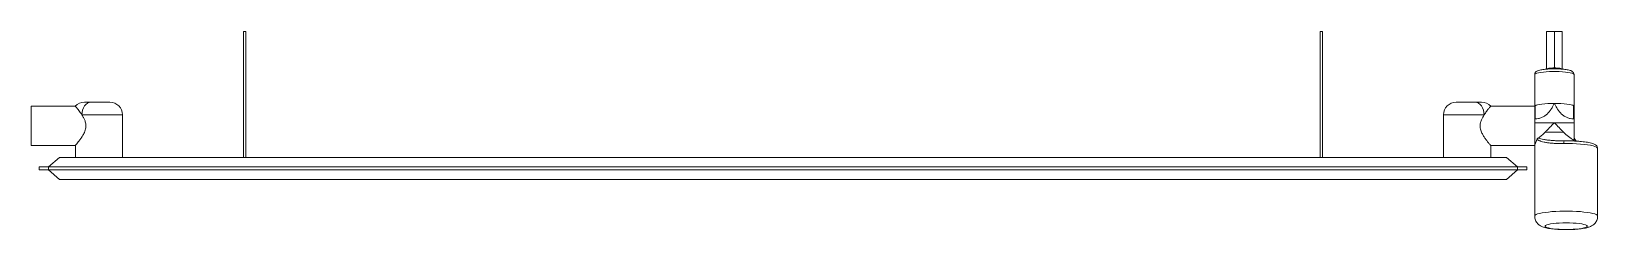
# Paper-space layout '_Dessus' of a CAD drawing. Header units: millimetres. Extents: x -478 to 518, y -39 to 87.
import ezdxf

# ---------------------------------------------------------------- set-up
doc = ezdxf.new("R2010")
doc.units = ezdxf.units.MM

psp = doc.layouts.new('_Dessus')

# ---------------------------------------------------------------- linework, layer by layer
at = {"color": 7, "linetype": 'Continuous', "lineweight": 15}
for p, q in [((-343, 87), (-343, 7)), ((-343, 87), (-341.5, 87)), ((-341.5, 87), (-341.5, 7)), ((341.5, 87), (343, 87)), ((341.5, 87), (341.5, 7)), ((343, 87), (343, 7)), ((485.5, 87), (495.5, 87)), ((485.5, 63.01), (485.5, 87)), ((490.5, 63.18), (490.5, 87)), ((495.5, 87), (495.5, 63.01)), ((478, -30.29), (478, 59.55)), ((503, 17.75), (503, 59.55)), ((-444.19, 42), (-444.19, 42)), ((-440.06, 42), (-428, 42)), ((428, 42), (440.06, 42)), ((478.25, 39.86), (478, 39.86)), ((503, 39.86), (502.75, 39.86)), ((-449.9, 39.5), (-478, 39.5)), ((-478, 14.5), (-478, 39.5)), ((-420, 7), (-420, 34)), ((420, 34), (420, 7)), ((478, 39.5), (450, 39.5)), ((478.25, 31.42), (478, 31.42)), ((503, 31.42), (502.75, 31.42)), ((478, 28.96), (503, 28.96)), ((-478, 14.5), (-449.9, 14.5)), ((-450, 14.62), (-450, 7)), ((449.98, 14.5), (478, 14.5)), ((450, 7), (450, 14.53)), ((493.52, 17.51), (493.7, 17.5)), ((518, -30.29), (518, 12.68)), ((-473, -1), (-473, 1)), ((-473, 1), (473, 1)), ((-460, 7), (-467, 1)), ((-467, -1), (-467, 1)), ((-460, 7), (460, 7)), ((467, 1), (460, 7)), ((467, -1), (467, 1)), ((473, -1), (473, 1)), ((-473, -1), (473, -1)), ((-467, -1), (-460, -7)), ((-460, -7), (460, -7)), ((460, -7), (467, -1))]:
    psp.add_line(p, q, dxfattribs=at)
at = {"color": 8, "linetype": 'Continuous', "lineweight": 15}
for p, q in [((478.25, 31.42), (478.25, 39.86)), ((502.75, 31.42), (502.75, 39.86)), ((-420, 34), (-445.85, 34)), ((445.85, 34), (420, 34))]:
    psp.add_line(p, q, dxfattribs=at)
at = {"color": 8, "linetype": 'Continuous', "lineweight": 15, "flags": 128}
for points in [[(503, 59.55), (502.9, 59.8), (502.45, 60.12), (501.66, 60.43), (500.55, 60.71), (499.15, 60.96), (497.5, 61.17), (495.65, 61.33), (493.65, 61.44), (491.56, 61.5), (489.44, 61.5), (487.35, 61.44), (485.35, 61.33), (483.5, 61.17), (481.85, 60.96), (480.45, 60.71), (479.34, 60.43), (478.55, 60.12), (478.1, 59.8), (478, 59.55)], [(518, 12.68), (517.81, 13.11), (517.26, 13.52), (516.34, 13.93), (515.08, 14.31), (513.5, 14.66), (511.63, 14.97), (509.5, 15.24), (507.17, 15.46), (504.65, 15.63), (502.02, 15.74), (499.31, 15.8), (496.57, 15.8)], [(478, -30.29), (478.01, -30.18), (478.28, -29.77), (478.9, -29.36), (479.86, -28.97), (481.14, -28.6), (482.73, -28.27), (484.58, -27.97), (486.68, -27.71), (488.98, -27.49), (491.44, -27.33), (494.02, -27.22), (496.66, -27.16), (499.34, -27.16), (501.98, -27.22), (504.56, -27.33), (507.02, -27.49), (509.32, -27.71), (511.42, -27.97), (513.27, -28.27), (514.86, -28.6), (516.14, -28.97), (517.1, -29.36), (517.72, -29.77), (517.99, -30.18), (518, -30.29)]]:
    psp.add_lwpolyline(points, dxfattribs=at)
at = {"color": 7, "linetype": 'Continuous', "lineweight": 15, "flags": 128}
for points in [[(485.5, 63.01), (485.6, 63.16), (485.88, 63.31), (486.34, 63.44), (486.96, 63.56), (487.72, 63.66), (488.59, 63.73), (489.52, 63.77), (490.5, 63.79)], [(490.5, 63.79), (491.48, 63.77), (492.41, 63.73), (493.28, 63.66), (494.04, 63.56), (494.66, 63.44), (495.12, 63.31), (495.4, 63.16), (495.5, 63.01)], [(-445.85, 34), (-445.74, 35.56), (-445.41, 37.06), (-444.88, 38.44), (-444.16, 39.66), (-443.28, 40.65), (-442.28, 41.39), (-441.19, 41.85), (-440.06, 42)], [(440.06, 42), (441.19, 41.85), (442.28, 41.39), (443.28, 40.65), (444.16, 39.66), (444.88, 38.44), (445.41, 37.06), (445.74, 35.56), (445.85, 34)], [(478.62, 39.96), (478.86, 40.06), (479.8, 40.36), (481.06, 40.63), (482.59, 40.86), (484.36, 41.05), (486.3, 41.19), (488.37, 41.27), (490.5, 41.3)], [(490.5, 41.3), (492.63, 41.27), (494.7, 41.19), (496.64, 41.05), (498.41, 40.86), (499.94, 40.63), (501.2, 40.36), (502.14, 40.06), (502.37, 39.96)], [(498, -38.82), (500.22, -38.79), (502.38, -38.7), (504.43, -38.56), (506.29, -38.37), (507.93, -38.14), (509.3, -37.86), (510.36, -37.55), (511.09, -37.22), (511.45, -36.88), (511.45, -36.53), (511.09, -36.19), (510.36, -35.86), (509.3, -35.55), (507.93, -35.28), (506.29, -35.04), (504.43, -34.85), (502.38, -34.71), (500.22, -34.62), (498, -34.59), (495.78, -34.62), (493.62, -34.71), (491.57, -34.85), (489.71, -35.04), (488.07, -35.28), (486.7, -35.55), (485.64, -35.86), (484.91, -36.19), (484.55, -36.53), (484.55, -36.88), (484.91, -37.22), (485.64, -37.55), (486.7, -37.86), (488.07, -38.14), (489.71, -38.37), (491.57, -38.56), (493.62, -38.7), (495.78, -38.79), (498, -38.82)]]:
    psp.add_lwpolyline(points, dxfattribs=at)
at = {"color": 7, "linetype": 'Continuous', "lineweight": 15}
for centre, radius, start, end in [((-444.19, 34), 8, 89.99639, 136.81031), ((-428, 34), 8, 0, 90), ((428, 34), 8, 90, 180), ((444.19, 34), 8, 43.43418, 90.00361), ((444.19, 34), 8, 43.4354, 90.0039), ((638.31, -120.87), 210.47, 134.61113, 136.95347), ((490.5, -51.28), 74.31, 85.36904, 94.63096), ((342.69, -120.87), 210.47, 43.04653, 45.38887)]:
    psp.add_arc(centre, radius, start, end, dxfattribs=at)
at = {"color": 8, "linetype": 'Continuous', "lineweight": 15}
psp.add_arc((501.44, 16.29), 4.89, 165.87049, 185.78333, dxfattribs=at)
at = {"color": 7, "linetype": 'Continuous', "lineweight": 15}
for points, knots in [([(490.12, 63.19), (489.81, 63.18), (488.86, 63.18), (487.32, 63.13), (485.56, 63.02), (483.92, 62.86), (482.45, 62.65), (481.15, 62.39), (480.13, 62.09), (479.37, 61.74), (478.78, 61.32), (478.31, 60.76), (478.02, 60.13), (478.03, 59.71), (478.04, 59.55)], [0, 0, 0, 0, 0.053377, 0.158684, 0.264245, 0.37042, 0.477805, 0.587638, 0.703191, 0.792892, 0.856084, 0.912472, 0.967991, 1, 1, 1, 1]), ([(502.97, 59.55), (502.97, 59.66), (503.01, 60.03), (502.77, 60.62), (502.36, 61.19), (501.86, 61.59), (501.26, 61.93), (500.45, 62.22), (499.37, 62.5), (498.01, 62.73), (496.46, 62.92), (494.74, 63.07), (492.92, 63.16), (491.37, 63.2), (490.43, 63.19), (490.12, 63.19)], [0, 0, 0, 0, 0.020589, 0.074165, 0.124102, 0.177028, 0.240741, 0.330154, 0.437462, 0.538298, 0.644226, 0.747293, 0.849062, 0.950236, 1, 1, 1, 1]), ([(-443.15, 42), (-443.35, 42), (-443.7, 42), (-444.1, 42), (-444.16, 42), (-444.19, 42)], [0, 0, 0, 0, 0.41344, 0.738733, 1, 1, 1, 1]), ([(-444.17, 42), (-444.17, 42), (-444.18, 42), (-443.84, 42), (-443.48, 42), (-442.75, 42), (-441.67, 42), (-440.64, 42), (-440.06, 42)], [0, 0, 0, 0, 0.043383, 0.165048, 0.285564, 0.332878, 0.631867, 1, 1, 1, 1]), ([(440.06, 42), (441.15, 42), (442.26, 42), (443.41, 42), (443.9, 42), (444.19, 42), (444.17, 42), (444.17, 42)], [0, 0, 0, 0, 0.65197, 0.668949, 0.887116, 0.972879, 1, 1, 1, 1]), ([(444.15, 42), (444.09, 42), (443.96, 42), (443.6, 42), (443.29, 42), (443.15, 42)], [0, 0, 0, 0, 0.2640046, 0.670277, 1, 1, 1, 1]), ([(478.72, 40.02), (478.69, 40), (478.58, 39.92), (478.42, 39.88), (478.28, 39.86), (478.21, 39.86), (478.18, 39.87), (478.16, 39.87), (478.16, 39.87), (478.16, 39.87), (478.16, 39.87)], [0, 0, 0, 0, 0.219447, 0.685336, 0.805234, 0.905547, 0.959738, 0.981186, 0.994815, 1, 1, 1, 1]), ([(478.25, 31.42), (478.96, 31.42), (479.66, 31.5), (481.03, 31.77), (481.7, 31.97), (482.67, 32.37), (482.99, 32.52), (483.61, 32.84), (483.91, 33.02), (484.49, 33.39), (484.78, 33.59), (485.33, 34.01), (485.6, 34.24), (486.89, 35.41), (487.75, 36.49), (488.87, 38.24), (489.21, 38.84), (489.71, 39.76), (489.87, 40.07), (490.19, 40.68), (490.34, 40.99), (490.5, 41.3)], [0, 0, 0, 0, 0.125, 0.125, 0.25, 0.25, 0.3125, 0.3125, 0.375, 0.375, 0.4375, 0.4375, 0.5, 0.5, 0.75, 0.75, 0.875, 0.875, 0.9375, 0.9375, 1, 1, 1, 1]), ([(502.75, 31.42), (502.04, 31.42), (501.34, 31.5), (499.97, 31.77), (499.3, 31.97), (498.33, 32.37), (498.01, 32.52), (497.39, 32.84), (497.09, 33.02), (496.51, 33.39), (496.22, 33.59), (495.67, 34.01), (495.4, 34.24), (494.11, 35.41), (493.25, 36.49), (492.13, 38.24), (491.79, 38.84), (491.29, 39.76), (491.13, 40.07), (490.81, 40.68), (490.66, 40.99), (490.5, 41.3)], [0, 0, 0, 0, 0.125, 0.125, 0.25, 0.25, 0.3125, 0.3125, 0.375, 0.375, 0.4375, 0.4375, 0.5, 0.5, 0.75, 0.75, 0.875, 0.875, 0.9375, 0.9375, 1, 1, 1, 1]), ([(502.84, 39.87), (502.84, 39.87), (502.84, 39.87), (502.83, 39.87), (502.82, 39.87), (502.79, 39.86), (502.75, 39.86), (502.69, 39.86), (502.58, 39.88), (502.43, 39.92), (502.33, 39.99), (502.29, 40.02)], [0, 0, 0, 0, 0.0141077, 0.0289032, 0.050815, 0.0897682, 0.1638708, 0.2465029, 0.347071, 0.7480573, 1, 1, 1, 1]), ([(-449.9, 39.38), (-449.92, 39.4), (-449.96, 39.45), (-449.2, 38.53), (-447.8, 36.81), (-446.54, 35), (-445.85, 34)], [0, 0, 0, 0, 0.1459989, 0.3957842, 0.6672477, 1, 1, 1, 1]), ([(-445.85, 34), (-445.71, 33.78), (-445.27, 33.09), (-444.56, 31.83), (-443.73, 29.96), (-443.18, 27.65), (-443.42, 24.79), (-444.48, 22.27), (-445.77, 20.08), (-446.99, 18.31), (-448.17, 16.76), (-449.23, 15.42), (-449.96, 14.54), (-449.92, 14.6), (-449.9, 14.62)], [0, 0, 0, 0, 0.030942, 0.096702, 0.163814, 0.252871, 0.342438, 0.454995, 0.542566, 0.632577, 0.721912, 0.814496, 0.935312, 1, 1, 1, 1]), ([(-445.85, 34), (-445.71, 33.78), (-445.27, 33.09), (-444.56, 31.83), (-443.73, 29.96), (-443.18, 27.65), (-443.42, 24.79), (-444.48, 22.27), (-445.77, 20.08), (-446.99, 18.31), (-448.17, 16.76), (-449.23, 15.42), (-449.96, 14.54), (-449.92, 14.6), (-449.9, 14.62)], [0, 0, 0, 0, 0.030942, 0.096702, 0.163814, 0.252871, 0.342438, 0.454995, 0.542566, 0.632577, 0.721912, 0.814496, 0.935312, 1, 1, 1, 1]), ([(445.85, 34), (445.25, 33.01), (444.22, 31.32), (443.26, 28.39), (443.26, 25.54), (444.12, 23.03), (445.24, 20.93), (446.38, 19.18), (447.52, 17.6), (448.74, 16.03), (449.58, 15), (449.97, 14.54), (449.97, 14.53), (449.98, 14.53)], [0, 0, 0, 0, 0.1337321, 0.2269196, 0.3209414, 0.4231173, 0.5036774, 0.5864009, 0.6711078, 0.7581711, 0.8873419, 0.951396, 1, 1, 1, 1]), ([(450, 39.5), (450, 39.5), (449.88, 39.36), (449.6, 39.02), (449.54, 38.94), (449.4, 38.77), (449.32, 38.68), (449.09, 38.39), (448.91, 38.17), (448.51, 37.67), (448.3, 37.4), (447.85, 36.82), (447.61, 36.51), (447.13, 35.85), (446.88, 35.51), (446.37, 34.78), (446.11, 34.4), (445.85, 34)], [0, 0, 0, 0, 0.25, 0.25, 0.3125, 0.3125, 0.375, 0.375, 0.5, 0.5, 0.625, 0.625, 0.75, 0.75, 0.875, 0.875, 1, 1, 1, 1]), ([(480.24, 19.28), (480.96, 19.79), (481.69, 20.34), (482.77, 21.2), (483.13, 21.5), (483.83, 22.12), (484.17, 22.44), (484.5, 22.79)], [0, 0, 0, 0, 0.5, 0.5, 0.75, 0.75, 1, 1, 1, 1]), ([(496.5, 22.79), (496.75, 22.52), (497.01, 22.27), (497.53, 21.79), (497.8, 21.56), (498.61, 20.88), (499.16, 20.46), (500.26, 19.63), (500.82, 19.23), (501.92, 18.47), (502.46, 18.1), (503, 17.75)], [0, 0, 0, 0, 0.125, 0.125, 0.25, 0.25, 0.5, 0.5, 0.75, 0.75, 1, 1, 1, 1]), ([(504.35, 17.31), (504.18, 17.53), (503.78, 18.03), (503.31, 19.07), (503.01, 20.14), (503.04, 20.82), (503.04, 21.07)], [0, 0, 0, 0, 0.229783, 0.521882, 0.824085, 1, 1, 1, 1]), ([(478, 14.65), (478, 14.76), (478.04, 14.93), (478.15, 15.26), (478.19, 15.39), (478.3, 15.66), (478.36, 15.82), (478.56, 16.3), (478.73, 16.67), (479.1, 17.5), (479.3, 17.95), (479.52, 18.44)], [0, 0, 0, 0, 0.25, 0.25, 0.375, 0.375, 0.5, 0.5, 0.75, 0.75, 1, 1, 1, 1]), ([(479.52, 18.44), (479.59, 18.59), (479.69, 18.74), (479.93, 19.02), (480.07, 19.16), (480.24, 19.28)], [0, 0, 0, 0, 0.5, 0.5, 1, 1, 1, 1]), ([(496.57, 15.8), (495.62, 15.79), (494.68, 15.79), (492.84, 15.81), (491.93, 15.83), (490.6, 15.89), (490.16, 15.91), (489.3, 15.96), (488.88, 15.99), (487.64, 16.09), (486.86, 16.17), (485.37, 16.38), (484.65, 16.5), (483.35, 16.79), (482.74, 16.95), (481.92, 17.22), (481.65, 17.31), (481.15, 17.51), (480.92, 17.62), (480.25, 17.95), (479.86, 18.18), (479.52, 18.44)], [0, 0, 0, 0, 0.125, 0.125, 0.25, 0.25, 0.3125, 0.3125, 0.375, 0.375, 0.5, 0.5, 0.625, 0.625, 0.75, 0.75, 0.8125, 0.8125, 0.875, 0.875, 1, 1, 1, 1]), ([(496.7, 17.49), (496.29, 17.49), (495.27, 17.47), (494.29, 17.49), (493.69, 17.51)], [0, 0, 0, 0, 0.398375, 1, 1, 1, 1]), ([(517.96, 12.67), (517.96, 12.86), (517.97, 13.33), (517.66, 13.99), (517.2, 14.57), (516.61, 15.03), (515.81, 15.46), (514.74, 15.85), (513.32, 16.23), (511.68, 16.55), (509.8, 16.83), (507.76, 17.06), (505.58, 17.25), (503.28, 17.38), (500.9, 17.47), (498.69, 17.5), (497.29, 17.49), (496.69, 17.49)], [0, 0, 0, 0, 0.02702, 0.06854, 0.11014, 0.157395, 0.218118, 0.303462, 0.383562, 0.4679, 0.549099, 0.628817, 0.707772, 0.7863, 0.864585, 0.942741, 1, 1, 1, 1]), ([(478.01, -30.29), (478.03, -30.75), (478.08, -31.67), (478.5, -32.96), (479.11, -34.1), (479.86, -35.04), (480.7, -35.81), (481.61, -36.43), (482.57, -36.92), (483.7, -37.36), (485.08, -37.76), (486.73, -38.1), (488.62, -38.38), (490.62, -38.6), (492.76, -38.76), (494.95, -38.86), (496.71, -38.89), (497.73, -38.9), (498, -38.9)], [0, 0, 0, 0, 0.051068, 0.101729, 0.149689, 0.195989, 0.241682, 0.288272, 0.33845, 0.397368, 0.475486, 0.564932, 0.646385, 0.731629, 0.813038, 0.892602, 0.971277, 1, 1, 1, 1]), ([(498, -38.9), (498.39, -38.9), (499.52, -38.89), (501.37, -38.84), (503.52, -38.74), (505.58, -38.58), (507.54, -38.36), (509.39, -38.08), (511.2, -37.69), (512.71, -37.24), (514.01, -36.64), (515.03, -36.02), (515.97, -35.23), (516.8, -34.23), (517.47, -33.06), (517.87, -31.74), (518.05, -30.79), (517.99, -30.3), (517.99, -30.28)], [0, 0, 0, 0, 0.041083, 0.119364, 0.197983, 0.277347, 0.35814, 0.441617, 0.530616, 0.633771, 0.692512, 0.743936, 0.794153, 0.844352, 0.894941, 0.945952, 0.997254, 1, 1, 1, 1])]:
    psp.add_open_spline(points, degree=3, knots=knots, dxfattribs=at)
at = {"color": 8, "linetype": 'Continuous', "lineweight": 15}
psp.add_open_spline([(480.24, 19.28), (480.75, 19.1), (481.76, 18.77), (483.75, 18.34), (485.99, 18), (488.5, 17.75), (491.01, 17.58), (492.74, 17.53), (493.52, 17.51)], degree=3, knots=[0, 0, 0, 0, 0.177938, 0.349616, 0.525575, 0.691129, 0.860876, 1, 1, 1, 1], dxfattribs=at)

doc.saveas('drawing.dxf')
